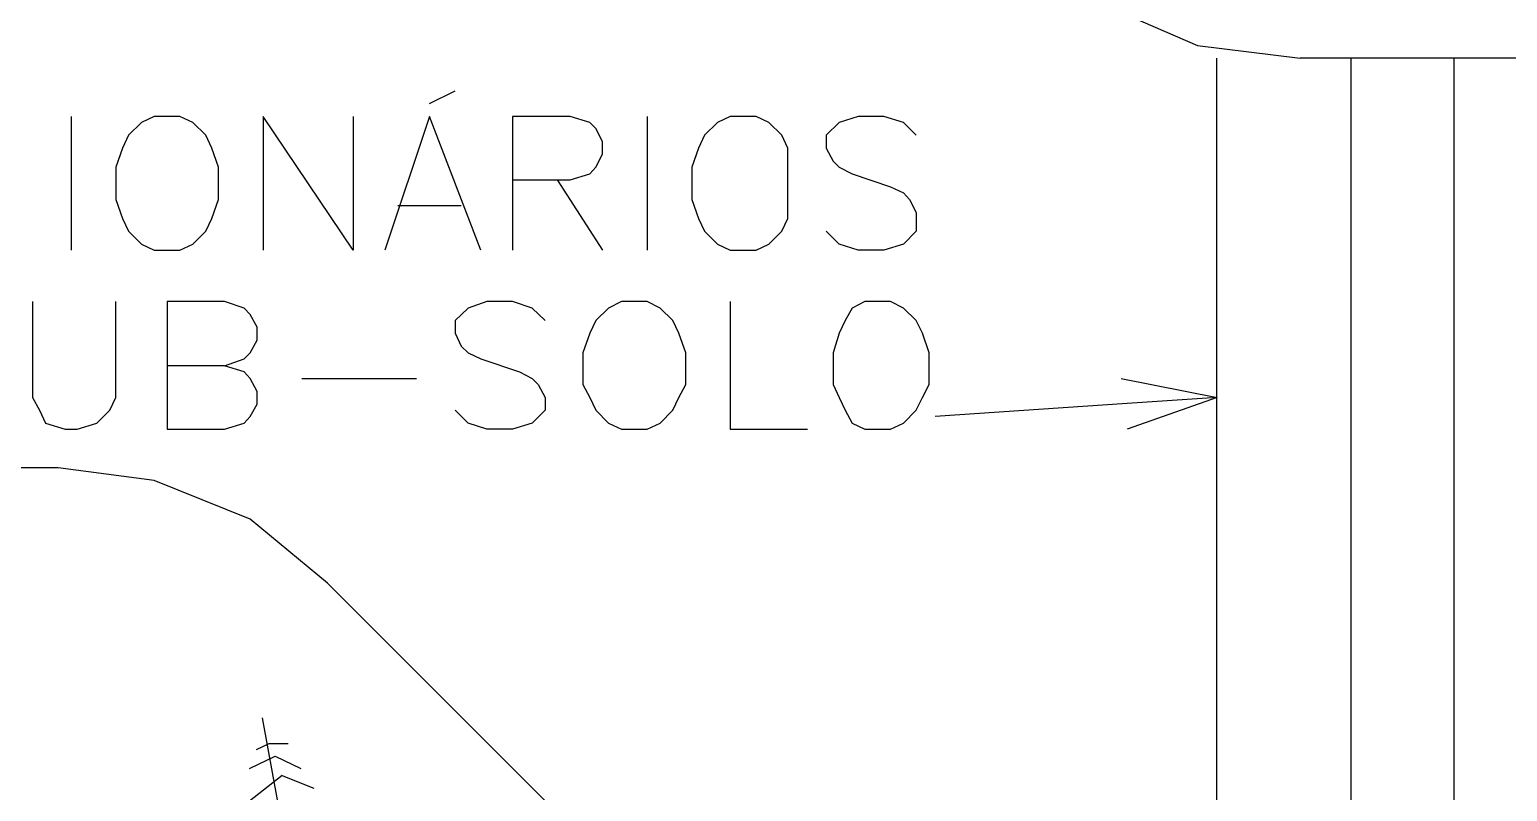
# Model space of a CAD drawing. Header units: millimetres. Extents: x -369 to -70, y -1414 to -1185.
# Drawn here: x -255.47 to -247.66, y -1279.18 to -1275.15 of the extents above; entities that cross this region are included whole.
import ezdxf

# ---------------------------------------------------------------- set-up
doc = ezdxf.new("R2010")
doc.units = ezdxf.units.MM
doc.header["$MEASUREMENT"] = 0
for name, color, linetype in [('2', 2, 'Continuous'), ('50', 50, 'Continuous'), ('64', 64, 'Continuous')]:
    doc.layers.add(name, color=color, linetype=linetype)

msp = doc.modelspace()

# ---------------------------------------------------------------- linework, layer by layer
at = {"layer": '2'}
for points in [[(-250.1765, -1274.7261), (-249.7688, -1275.0298), (-249.2973, -1275.2336), (-248.7538, -1275.3016)], [(-249.1974, -1275.3016), (-249.1974, -1280.309)], [(-246.6597, -1275.3016), (-248.7538, -1275.3016)], [(-248.486, -1275.3016), (-248.486, -1280.309)], [(-247.9425, -1275.3016), (-247.9425, -1280.309)], [(-255.3198, -1277.4676), (-265.5385, -1277.4676)], [(-253.8971, -1278.079), (-254.3047, -1277.7393), (-254.8123, -1277.5355), (-255.3198, -1277.4676)], [(-252.2386, -1279.7375), (-253.8971, -1278.079)]]:
    msp.add_lwpolyline(points, dxfattribs=at)
at = {"layer": '50'}
for points in [[(-253.3576, -1275.5413), (-253.2217, -1275.4734)], [(-255.2519, -1275.6093), (-255.2519, -1276.3166)], [(-254.8123, -1275.6093), (-254.8802, -1275.6412), (-254.9481, -1275.7092), (-254.9801, -1275.7771), (-255.0161, -1275.877), (-255.0161, -1276.0489), (-254.9801, -1276.1488), (-254.9481, -1276.2167), (-254.8802, -1276.2847), (-254.8123, -1276.3166), (-254.6764, -1276.3166), (-254.6084, -1276.2847), (-254.5405, -1276.2167), (-254.5085, -1276.1488), (-254.4726, -1276.0489), (-254.4726, -1275.877), (-254.5085, -1275.7771), (-254.5405, -1275.7092), (-254.6084, -1275.6412), (-254.6764, -1275.6093), (-254.8123, -1275.6093)], [(-253.7612, -1275.6093), (-253.7612, -1276.3166), (-253.7612, -1276.3166), (-254.2368, -1275.6093), (-254.2368, -1275.6093), (-254.2368, -1276.3166)], [(-253.0858, -1276.3166), (-253.3576, -1275.6093), (-253.3576, -1275.6093), (-253.5934, -1276.3166)], [(-252.918, -1275.945), (-252.6143, -1275.945), (-252.5103, -1275.913), (-252.4784, -1275.877), (-252.4424, -1275.8091), (-252.4424, -1275.7412), (-252.4784, -1275.6732), (-252.5103, -1275.6412), (-252.6143, -1275.6093), (-252.918, -1275.6093), (-252.918, -1275.6093), (-252.918, -1276.3166)], [(-252.2066, -1275.6093), (-252.2066, -1276.3166)], [(-251.767, -1275.6093), (-251.835, -1275.6412), (-251.9029, -1275.7092), (-251.9349, -1275.7771), (-251.9708, -1275.877), (-251.9708, -1276.0489), (-251.9349, -1276.1488), (-251.9029, -1276.2167), (-251.835, -1276.2847), (-251.767, -1276.3166), (-251.6311, -1276.3166), (-251.5632, -1276.2847), (-251.4953, -1276.2167), (-251.4633, -1276.1488), (-251.4633, -1276.0489), (-251.4633, -1275.877), (-251.4633, -1275.7771), (-251.4953, -1275.7092), (-251.5632, -1275.6412), (-251.6311, -1275.6093), (-251.767, -1275.6093)], [(-250.7839, -1275.7092), (-250.8519, -1275.6412), (-250.9558, -1275.6093), (-251.0916, -1275.6093), (-251.1915, -1275.6412), (-251.2595, -1275.7092), (-251.2595, -1275.7771), (-251.2235, -1275.8451), (-251.1915, -1275.877), (-251.1236, -1275.913), (-250.9198, -1275.9809), (-250.8519, -1276.0129), (-250.8199, -1276.0489), (-250.7839, -1276.1168), (-250.7839, -1276.2167), (-250.8519, -1276.2847), (-250.9558, -1276.3166), (-251.0916, -1276.3166), (-251.1915, -1276.2847), (-251.2595, -1276.2167)], [(-252.6822, -1275.945), (-252.4424, -1276.3166)], [(-253.5254, -1276.0808), (-253.1897, -1276.0808)], [(-255.4557, -1276.5884), (-255.4557, -1277.0959), (-255.4197, -1277.1639), (-255.3877, -1277.2318), (-255.2838, -1277.2638), (-255.2199, -1277.2638), (-255.116, -1277.2318), (-255.048, -1277.1639), (-255.0161, -1277.0959), (-255.0161, -1276.5884)], [(-254.4406, -1276.9281), (-254.3367, -1276.8921), (-254.3047, -1276.8601), (-254.2687, -1276.7922), (-254.2687, -1276.7243), (-254.3047, -1276.6563), (-254.3367, -1276.6244), (-254.4406, -1276.5884), (-254.7443, -1276.5884), (-254.7443, -1276.5884), (-254.7443, -1277.2638), (-254.7443, -1277.2638), (-254.4406, -1277.2638), (-254.3367, -1277.2318), (-254.3047, -1277.1958), (-254.2687, -1277.1319), (-254.2687, -1277.064), (-254.3047, -1276.996), (-254.3367, -1276.96), (-254.4406, -1276.9281), (-254.7443, -1276.9281)], [(-252.7461, -1276.6883), (-252.8141, -1276.6244), (-252.918, -1276.5884), (-253.0539, -1276.5884), (-253.1538, -1276.6244), (-253.2217, -1276.6883), (-253.2217, -1276.7562), (-253.1897, -1276.8242), (-253.1538, -1276.8601), (-253.0858, -1276.8921), (-252.882, -1276.96), (-252.8141, -1276.996), (-252.7821, -1277.028), (-252.7461, -1277.0959), (-252.7461, -1277.1639), (-252.8141, -1277.2318), (-252.918, -1277.2638), (-253.0539, -1277.2638), (-253.1538, -1277.2318), (-253.2217, -1277.1639)], [(-252.3425, -1276.5884), (-252.4104, -1276.6244), (-252.4784, -1276.6883), (-252.5103, -1276.7562), (-252.5463, -1276.8601), (-252.5463, -1277.028), (-252.5103, -1277.0959), (-252.4784, -1277.1639), (-252.4104, -1277.2318), (-252.3425, -1277.2638), (-252.2066, -1277.2638), (-252.1387, -1277.2318), (-252.0707, -1277.1639), (-252.0388, -1277.0959), (-252.0028, -1277.028), (-252.0028, -1276.8601), (-252.0388, -1276.7562), (-252.0707, -1276.6883), (-252.1387, -1276.6244), (-252.2066, -1276.5884), (-252.3425, -1276.5884)], [(-251.767, -1276.5884), (-251.767, -1277.2638), (-251.3594, -1277.2638)], [(-251.0557, -1276.5884), (-251.1236, -1276.6244), (-251.1596, -1276.6883), (-251.1915, -1276.7562), (-251.2235, -1276.8601), (-251.2235, -1277.028), (-251.1915, -1277.0959), (-251.1596, -1277.1639), (-251.1236, -1277.2318), (-251.0557, -1277.2638), (-250.9198, -1277.2638), (-250.8519, -1277.2318), (-250.7839, -1277.1639), (-250.7519, -1277.0959), (-250.716, -1277.028), (-250.716, -1276.8601), (-250.7519, -1276.7562), (-250.7839, -1276.6883), (-250.8519, -1276.6244), (-250.9198, -1276.5884), (-251.0557, -1276.5884)], [(-254.033, -1276.996), (-253.4255, -1276.996)], [(-249.7009, -1276.996), (-249.1934, -1277.0959), (-249.6689, -1277.2638)], [(-249.1934, -1277.0959), (-249.6689, -1277.1279), (-250.684, -1277.1958)]]:
    msp.add_lwpolyline(points, dxfattribs=at)
at = {"layer": '64'}
for points in [[(-254.037, -1280.313), (-254.1049, -1279.5337), (-254.2408, -1278.7904)], [(-254.2727, -1278.9582), (-254.2048, -1278.9263), (-254.2048, -1278.9263), (-254.1049, -1278.9263)], [(-254.3087, -1279.0581), (-254.1728, -1278.9942), (-254.037, -1279.0581)], [(-254.3087, -1279.23), (-254.1369, -1279.0941)], [(-254.1409, -1279.0941), (-253.969, -1279.162)]]:
    msp.add_lwpolyline(points, dxfattribs=at)

doc.saveas('drawing.dxf')
